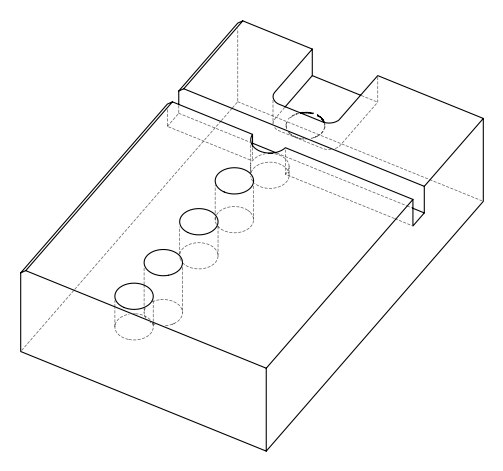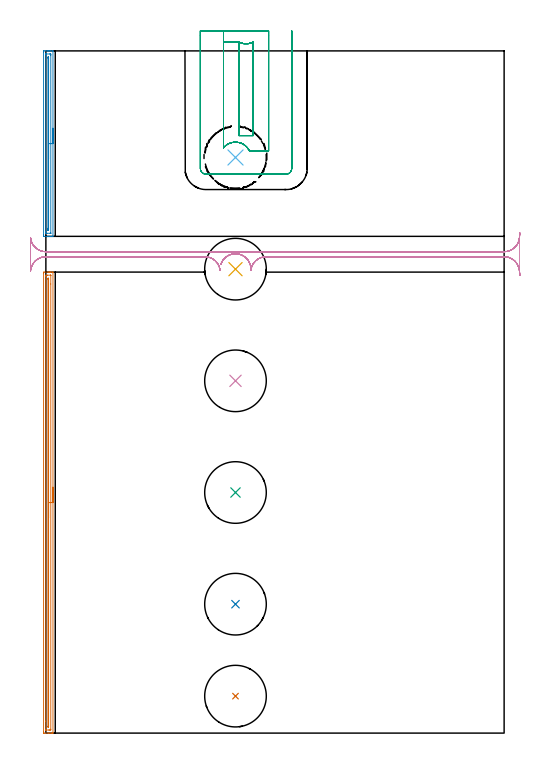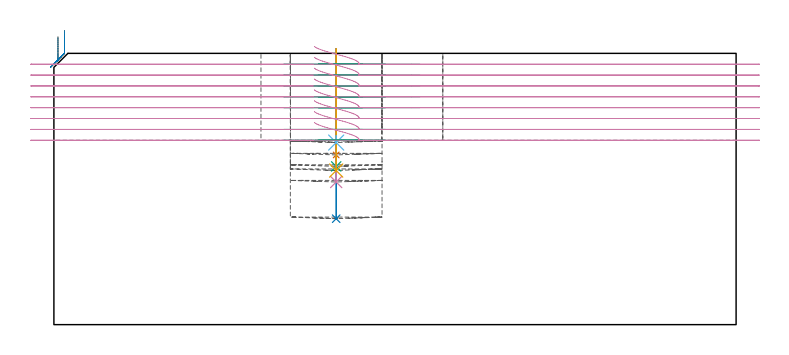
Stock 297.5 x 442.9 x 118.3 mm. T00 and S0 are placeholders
(PLAN: 10 operations, 2 tool changes, 34.5 min)
(1 INDEXABLE_INSERT_DRILL_BLIND_HOLE_FROM_SOLID | STEP1POCKET | NXT0302_035 | 0.19 min | 55044 mm3)
(2 INDEXABLE_INSERT_DRILL_BLIND_HOLE_FROM_SOLID_1 | STEP1POCKET_1 | NXT0302_035 | 0.3 min | 89964 mm3)
(3 INDEXABLE_INSERT_DRILL_BLIND_HOLE_FROM_SOLID_2 | STEP1POCKET_2 | NXT0302_035 | 0.21 min | 61327 mm3)
(4 INDEXABLE_INSERT_DRILL_BLIND_HOLE_FROM_SOLID_3 | STEP1POCKET_3 | NXT0302_035 | 0.23 min | 69868 mm3)
(5 INDEXABLE_INSERT_DRILL_BLIND_HOLE_FROM_SOLID_4 | STEP1POCKET_4 | NXT0302_035 | 0.21 min | 63587 mm3)
(6 INDEXABLE_INSERT_DRILL_BLIND_HOLE_FROM_SOLID_5 | STEP1POCKET_5 | NXT0302_035 | 0.02 min | 48267 mm3)
(7 AREA_MILL | FG_CHAMFER_SURFACE | UGT0205_001 | 7.34 min | 5631 mm3)
(8 AREA_MILL_1 | FG_CHAMFER_SURFACE_1 | UGT0205_001 | 3.05 min | 2316 mm3)
(9 MILL_SLOT | SLOT_PARTIAL_RECTANGULAR | UGT0201_094 | Follow Part, ap 5, ae 75% | 11.08 min | 219919 mm3)
(10 MILL_RECTANGULAR_SLOT | SLOT_RECTANGULAR | UGT0201_094 | Follow Part, ap 5, ae 75% | 11.89 min | 234782 mm3)
(TOOL NXT0302_035 | Index. Insert Drill 40mm [880-D4000L40-05] | D40 PA176 FL200 Z2)
(TOOL UGT0205_001 | Chamfer Mill 20 x 3 x 45 deg. | D20 FL50 Z2)
(TOOL UGT0201_094 | End mill 20 mm | D20 FL38 Z4)
(OP 1 INDEXABLE_INSERT_DRILL_BLIND_HOLE_FROM_SOLID)
G17 G21 G94 G90
T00 M6
G54
G17 G0 G90 X123.1 Y24. S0 M3
G43 Z128.3 H1
G94 G81 G98 Z74. F250. R120.3
G80
M5
M2
(OP 2 INDEXABLE_INSERT_DRILL_BLIND_HOLE_FROM_SOLID_1)
G17 G21 G94 G90
T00 M6
G54
G17 G0 G90 X123.1 Y83.7 S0 M3
G43 Z128.3 H1
G94 G81 G98 Z46.2 F250. R120.3
G80
M5
M2
(OP 3 INDEXABLE_INSERT_DRILL_BLIND_HOLE_FROM_SOLID_2)
G17 G21 G94 G90
T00 M6
G54
G17 G0 G90 X123.1 Y156.2 S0 M3
G43 Z128.3 H1
G94 G81 G98 Z69. F250. R120.3
G80
M5
M2
(OP 4 INDEXABLE_INSERT_DRILL_BLIND_HOLE_FROM_SOLID_3)
G17 G21 G94 G90
T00 M6
G54
G17 G0 G90 X123.1 Y228.7 S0 M3
G43 Z128.3 H1
G94 G81 G98 Z62.2 F250. R120.3
G80
M5
M2
(OP 5 INDEXABLE_INSERT_DRILL_BLIND_HOLE_FROM_SOLID_4)
G17 G21 G94 G90
T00 M6
G54
G17 G0 G90 X123.1 Y301.2 S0 M3
G43 Z128.3 H1
G94 G81 G98 Z67.2 F250. R120.3
G80
M5
M2
(OP 6 INDEXABLE_INSERT_DRILL_BLIND_HOLE_FROM_SOLID_5)
G17 G21 G94 G90
T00 M6
G54
G17 G0 G90 X123.1 Y373.7 S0 M3
G43 Z128.3 H1
G94 G81 G98 Z79.4 F250. R82.4
G80
M5
M2
(OP 7 AREA_MILL)
G17 G21 G94 G90
T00 M6
G54
G17 G0 G90 X4.6 Y159.65 S1061 M3
G43 Z128.3 H0
G94 G1 Y159.612 Z127.428 F250.
Y159.498 Z126.563
Y159.309 Z125.712
Y159.047 Z124.88
Y158.713 Z124.074
Y158.31 Z123.3
Y157.842 Z122.564
Y157.31 Z121.872
Y156.721 Z121.229
Y156.078 Z120.639
Y155.386 Z120.108
Y154.65 Z119.64
Y153.876 Z119.237
Y153.07 Z118.903
Y152.238 Z118.641
Y151.387 Z118.452
Y150.522 Z118.338
Y149.65 Z118.3
Y0.16
X4.594 Y0.01 Z118.293
X4.304 Y0. Z118.003
X3.936 Z117.635
X3.308 Z117.002
X2.114 Z115.811
X1.55 Z115.244
X-1.086 Y0.001 Z112.61
X-1.311 Y0.004 Z112.385
X-1.491 Y0.01 Z112.205
X-1.496 Y0.19 Z112.202
X-1.499 Y0.606 Z112.201
Y298.694
X-1.496 Y299.11 Z112.202
X-1.491 Y299.29 Z112.205
X-1.086 Y299.3 Z112.61
X1.55 Z115.244
X2.115 Z115.811
X2.429 Z116.125
X2.993 Z116.689
X3.308 Z117.002
X4.305 Z118.004
X4.594 Y299.29 Z118.293
X4.6 Y299.14 Z118.3
Y149.65
X3.186 Z116.886
X3.185 Y2.515 Z116.885
X3.184 Y2.391 Z116.884
X3.179 Y2.016 Z116.879
X2.809 Y2.005 Z116.509
X2.429 Y2.002 Z116.129
X1.935 Y2. Z115.635
X-0.007 Y2.001 Z113.693
X-0.036 Y2.003 Z113.664
X-0.065 Y2.009 Z113.635
X-0.079 Y2.014 Z113.621
X-0.08 Y2.036 Z113.62
X-0.085 Y2.266 Z113.615
X-0.086 Y7.734 Z113.614
X-0.085 Y296.785 Z113.615
X-0.084 Y296.909 Z113.616
X-0.079 Y297.284 Z113.621
X0.291 Y297.295 Z113.991
X0.671 Y297.298 Z114.371
X1.165 Y297.3 Z114.865
X3.107 Y297.299 Z116.807
X3.136 Y297.297 Z116.836
X3.165 Y297.291 Z116.865
X3.179 Y297.286 Z116.879
X3.18 Y297.264 Z116.88
X3.185 Y297.034 Z116.885
X3.186 Y291.563 Z116.886
Y149.65
X1.772 Z115.472
X1.771 Y4.843 Z115.471
X1.769 Y4.176 Z115.469
X1.767 Y4.064 Z115.467
X1.765 Y4.016 Z115.465
X1.715 Y4.008 Z115.415
X1.55 Y4.005 Z115.25
X1.377 Y4.008 Z115.077
X1.335 Y4.011 Z115.035
X1.333 Y4.042 Z115.033
X1.33 Y4.101 Z115.03
X1.329 Y4.176 Z115.029
Y4.401
Y294.457
X1.331 Y295.124 Z115.031
X1.333 Y295.236 Z115.033
X1.335 Y295.284 Z115.035
X1.385 Y295.292 Z115.085
X1.55 Y295.295 Z115.25
X1.723 Y295.292 Z115.423
X1.765 Y295.289 Z115.465
X1.767 Y295.258 Z115.467
X1.77 Y295.199 Z115.47
X1.771 Y295.124 Z115.471
Y294.899
X1.772 Y149.65 Z115.472
Y148.778 Z115.51
Y147.914 Z115.623
Y147.062 Z115.812
Y146.23 Z116.075
Y145.424 Z116.408
Y144.65 Z116.811
Y143.914 Z117.28
Y143.222 Z117.811
Y142.579 Z118.4
Y141.99 Z119.044
Y141.459 Z119.736
Y140.99 Z120.472
Y140.587 Z121.245
Y140.253 Z122.051
Y139.991 Z122.883
Y139.802 Z123.735
Y139.688 Z124.6
Y139.65 Z125.472
G0 Z128.3
M5
M2
(OP 8 AREA_MILL_1)
G17 G21 G94 G90
T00 M6
G54
G17 G0 G90 X4.6 Y392.7 S1061 M3
G43 Z128.3 H0
G94 G1 Y392.662 Z127.428 F250.
Y392.548 Z126.563
Y392.359 Z125.712
Y392.097 Z124.88
Y391.763 Z124.074
Y391.36 Z123.3
Y390.892 Z122.564
Y390.36 Z121.872
Y389.771 Z121.229
Y389.128 Z120.639
Y388.436 Z120.108
Y387.7 Z119.64
Y386.926 Z119.237
Y386.12 Z118.903
Y385.288 Z118.641
Y384.437 Z118.452
Y383.572 Z118.338
Y382.7 Z118.3
Y322.626
X4.594 Y322.51 Z118.292
X4.366 Y322.5 Z118.064
X3.689 Z117.388
X2.926 Z116.625
X2.429 Z116.125
X2.18 Z115.877
X1.55 Z115.247
X1.301 Z114.999
X0.671 Z114.365
X-1.086 Y322.501 Z112.609
X-1.31 Y322.504 Z112.385
X-1.491 Y322.51 Z112.205
X-1.495 Y322.657 Z112.202
X-1.499 Y323.071 Z112.201
X-1.5 Y323.49 Z112.2
Y441.858
X-1.499 Y442.329 Z112.201
X-1.495 Y442.743 Z112.202
X-1.491 Y442.89 Z112.205
X-1.086 Y442.9 Z112.609
X0.671 Z114.365
X1.301 Z114.999
X1.55 Z115.247
X2.18 Z115.877
X2.429 Z116.125
X2.926 Z116.625
X4.367 Y442.899 Z118.066
X4.594 Y442.89 Z118.292
X4.6 Y442.774 Z118.3
Y382.7
X3.186 Z116.886
X3.185 Y324.659 Z116.885
X3.184 Y324.564 Z116.884
X3.182 Y324.517 Z116.882
X3.18 Y324.513 Z116.88
X3.167 Y324.508 Z116.867
X3.122 Y324.504 Z116.822
X2.775 Y324.501 Z116.475
X0.671 Z114.371
X0.135 Y324.504 Z113.835
X-0.014 Y324.51 Z113.686
X-0.079 Y324.523 Z113.621
X-0.083 Y324.725 Z113.617
X-0.085 Y324.851 Z113.615
X-0.086 Y325.618 Z113.614
X-0.085 Y440.741 Z113.615
X-0.084 Y440.837 Z113.616
X-0.082 Y440.883 Z113.618
X-0.08 Y440.888 Z113.62
X-0.067 Y440.892 Z113.633
X-0.022 Y440.896 Z113.678
X0.325 Y440.9 Z114.025
X2.429 Y440.899 Z116.129
X2.965 Y440.896 Z116.665
X3.114 Y440.89 Z116.814
X3.179 Y440.877 Z116.879
X3.183 Y440.675 Z116.883
X3.185 Y440.549 Z116.885
X3.186 Y439.782 Z116.886
Y382.7
X1.772 Z115.472
X1.771 Y327.297 Z115.471
X1.766 Y326.631 Z115.466
X1.765 Y326.527 Z115.465
X1.671 Y326.508 Z115.371
X1.55 Y326.505 Z115.25
X1.421 Y326.507 Z115.121
X1.341 Y326.51 Z115.041
X1.335 Y326.558 Z115.035
X1.333 Y326.631 Z115.033
X1.33 Y326.854 Z115.03
X1.329 Y327.521 Z115.029
X1.328 Y327.745 Z115.028
X1.329 Y438.103 Z115.029
X1.334 Y438.769 Z115.034
X1.335 Y438.873 Z115.035
X1.429 Y438.892 Z115.129
X1.55 Y438.895 Z115.25
X1.679 Y438.893 Z115.379
X1.759 Y438.89 Z115.459
X1.765 Y438.843 Z115.465
X1.767 Y438.769 Z115.467
X1.77 Y438.546 Z115.47
X1.771 Y437.879 Z115.471
X1.772 Y437.655 Z115.472
Y382.7
Y381.828 Z115.51
Y380.964 Z115.623
Y380.112 Z115.812
Y379.28 Z116.075
Y378.474 Z116.408
Y377.7 Z116.811
Y376.964 Z117.28
Y376.272 Z117.811
Y375.629 Z118.4
Y375.04 Z119.044
Y374.509 Z119.736
Y374.04 Z120.472
Y373.637 Z121.245
Y373.303 Z122.051
Y373.041 Z122.883
Y372.852 Z123.735
Y372.738 Z124.6
Y372.7 Z125.472
G0 Z128.3
M5
M2
(OP 9 MILL_SLOT)
G17 G21 G94 G90
T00 M6
G54
G17 G0 G90 X115.3 Y455.9 S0 M3
G43 Z128.3 H0
Z113.562
G94 G1 Y452.9 F250.
Y448.616 F500.
X125.3
G3 X134.6 Y448.616 R10.
G1 Y387.9
X125.3
Y448.616
X115.3
Y379.948
G2 X118.263 Y382.448 R10.027
X120.574 Y383.37 R10.02
X130.537 Y380.377 R10.016
X132.169 Y377.9 R10.008
G1 X144.6
Y452.9
Y455.9 F250.
X100.3
Y452.9
Y366.5 F500.
G3 X103.9 Y362.9 R3.6
G1 X156.
G3 X159.6 Y366.5 R3.6
G1 Y452.9
Y455.9 F250.
G0 X115.3 Z108.825
G1 Y452.9
Y448.616 F500.
X125.3
G3 X134.6 Y448.616 R10.
G1 Y387.9
X125.3
Y448.616
X115.3
Y379.948
G2 X118.263 Y382.448 R10.027
X125.564 Y383.389 R10.02
X127.156 Y382.837 R9.996
X132.169 Y377.9 R10.008
G1 X144.6
Y452.9
Y455.9 F250.
X100.3
Y452.9
Y366.5 F500.
G3 X103.9 Y362.9 R3.6
G1 X156.
G3 X159.6 Y366.5 R3.6
G1 Y452.9
Y455.9 F250.
G0 X115.3 Z104.087
G1 Y452.9
Y448.616 F500.
X125.3
G3 X134.6 Y448.616 R10.
G1 Y387.9
X125.3
Y448.616
X115.3
Y379.948
G2 X119.087 Y382.856 R10.027
X131.476 Y379.157 R9.996
G1 X131.5 Y379.119
G2 X132.172 Y377.9 R9.994
G1 X144.6
Y452.9
Y455.9 F250.
X100.3
Y452.9
Y366.5 F500.
G3 X103.9 Y362.9 R3.6
G1 X156.
G3 X159.6 Y366.5 R3.6
G1 Y452.9
Y455.9 F250.
G0 X115.3 Z99.35
G1 Y452.9
Y448.616 F500.
X125.3
G3 X134.6 Y448.616 R10.
G1 Y387.9
X125.3
Y448.616
X115.3
Y379.948
G2 X118.249 Y382.44 R10.027
X125.633 Y383.371 R10.02
X127.052 Y382.883 R9.996
X132.169 Y377.9 R10.008
G1 X144.6
Y452.9
Y455.9 F250.
X100.3
Y452.9
Y366.5 F500.
G3 X103.9 Y362.9 R3.6
G1 X156.
G3 X159.6 Y366.5 R3.6
G1 Y452.9
Y455.9 F250.
G0 X115.3 Z94.612
G1 Y452.9
Y448.616 F500.
X125.3
G3 X134.6 Y448.616 R10.
G1 Y387.9
X125.3
Y448.616
X115.3
Y379.948
G2 X118.249 Y382.44 R10.027
X125.56 Y383.39 R10.02
X127.15 Y382.84 R9.996
X132.169 Y377.9 R10.008
G1 X144.6
Y452.9
Y455.9 F250.
X100.3
Y452.9
Y366.5 F500.
G3 X103.9 Y362.9 R3.6
G1 X156.
G3 X159.6 Y366.5 R3.6
G1 Y452.9
Y455.9 F250.
G0 X115.3 Z89.875
G1 Y452.9
Y448.616 F500.
X125.3
G3 X134.6 Y448.616 R10.
G1 Y387.9
X125.3
Y448.616
X115.3
Y379.948
G2 X119.087 Y382.856 R10.027
X131.494 Y379.129 R9.996
G1 X131.561 Y379.023
G2 X132.172 Y377.9 R9.994
G1 X144.6
Y452.9
Y455.9 F250.
X100.3
Y452.9
Y366.5 F500.
G3 X103.9 Y362.9 R3.6
G1 X156.
G3 X159.6 Y366.5 R3.6
G1 Y452.9
Y455.9 F250.
G0 X115.3 Z85.137
G1 Y452.9
Y448.616 F500.
X125.3
G3 X134.6 Y448.616 R10.
G1 Y387.9
X125.3
Y448.616
X115.3
Y379.946
G2 X125.675 Y383.36 R10.012
X127.06 Y382.879 R9.996
X132.169 Y377.9 R10.009
G1 X144.6
Y452.9
Y455.9 F250.
X100.3
Y452.9
Y366.5 F500.
G3 X103.9 Y362.9 R3.6
G1 X156.
G3 X159.6 Y366.5 R3.6
G1 Y452.9
Y455.9 F250.
G0 X115.3 Z80.4
G1 Y452.9
Y448.616 F500.
X125.3
G3 X134.6 Y448.616 R10.
G1 Y387.9
X125.3
Y448.616
X115.3
Y379.946
G2 X126.203 Y383.204 R10.012
X126.925 Y382.937 R10.009
X132.168 Y377.9 R10.011
G1 X144.6
Y452.9
Y455.9 F250.
X100.3
Y452.9
Y366.5 F500.
G3 X103.9 Y362.9 R3.6
G1 X156.
G3 X159.6 Y366.5 R3.6
G1 Y452.9
Y455.9 F250.
G0 Z128.3
M5
M2
(OP 10 MILL_RECTANGULAR_SLOT)
G17 G21 G94 G90
T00 M6
G54
G17 G0 G90 X307.702 Y324.717 S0 M3
G43 Z128.3 H0
Z113.562
G94 G1 X307.47 Y321.726 F250.
G2 X297.5 Y312.5 R10. F500.
G1 X0.
G2 X-9.91 Y321.161 R10.
G1 X-9.94 Y321.164
G3 X-10. Y320.068 R10.
G1 Y301.742
G3 X-9.939 Y300.641 R10.
G1 X-9.909 Y300.644
G2 X0. Y309.3 R10.
G1 X103.19
G2 X113.11 Y300.564 R10.
G0 X113.606 Y304.343 Z121.3
G1 X113.655 Y304.516 Z121.252 F250.
X114.115 Y305.613 Z120.933
X114.702 Y306.647 Z120.615
X115.407 Y307.604 Z120.296
X116.22 Y308.471 Z119.977
X117.131 Y309.236 Z119.659
X118.126 Y309.887 Z119.34
X119.191 Y310.415 Z119.022
X120.311 Y310.814 Z118.703
X121.47 Y311.076 Z118.385
X122.653 Y311.2 Z118.066
X123.1 Z117.946
X123.547 Z117.826
X124.73 Y311.076 Z117.508
X125.889 Y310.814 Z117.189
X127.009 Y310.415 Z116.871
X128.074 Y309.887 Z116.552
X129.069 Y309.236 Z116.233
X129.98 Y308.471 Z115.915
X130.793 Y307.604 Z115.596
X131.498 Y306.647 Z115.278
X132.085 Y305.613 Z114.959
X132.545 Y304.516 Z114.641
X132.871 Y303.373 Z114.322
X133.06 Y302.199 Z114.004
X133.108 Y301.011 Z113.685
X133.08 Y300.565 Z113.565
X133.09 Y300.564 Z113.562
G2 X143.01 Y309.3 R10. F500.
G1 X297.5
G2 X307.47 Y300.074 R10.
G1 X307.702 Y297.083 F250.
G0 Z128.3
X113.606 Y304.343
Z116.562
G1 X113.655 Y304.516 Z116.514
X114.115 Y305.613 Z116.196
X114.702 Y306.647 Z115.877
X115.407 Y307.604 Z115.558
X116.22 Y308.471 Z115.24
X117.131 Y309.236 Z114.921
X118.126 Y309.887 Z114.603
X119.191 Y310.415 Z114.284
X120.311 Y310.814 Z113.966
X121.47 Y311.076 Z113.647
X122.653 Y311.2 Z113.329
X123.1 Z113.209
X123.547 Z113.089
X124.73 Y311.076 Z112.77
X125.889 Y310.814 Z112.452
X127.009 Y310.415 Z112.133
X128.074 Y309.887 Z111.815
X129.069 Y309.235 Z111.496
X129.98 Y308.471 Z111.177
X130.793 Y307.604 Z110.859
X131.498 Y306.647 Z110.54
X132.085 Y305.613 Z110.222
X132.545 Y304.516 Z109.903
X132.871 Y303.373 Z109.585
X133.06 Y302.199 Z109.266
X133.108 Y301.011 Z108.947
X133.08 Y300.565 Z108.828
X133.09 Y300.564 Z108.825
G2 X143.01 Y309.3 R10. F500.
G1 X297.5
G2 X307.49 Y299.747 R10.
G1 X307.5
Y322.053
X307.49
G2 X297.5 Y312.5 R10.
G1 X0.
G2 X-9.97 Y321.726 R10.
G1 X-10.
Y300.074
X-9.97
G2 X0. Y309.3 R10.
G1 X103.19
G2 X113.11 Y300.564 R10.
G0 Z128.3
X307.702 Y324.717
Z104.087
G1 X307.47 Y321.726 F250.
G2 X297.5 Y312.5 R10. F500.
G1 X0.
G2 X-9.97 Y321.726 R10.
G1 X-10.
Y300.074
X-9.97
G2 X0. Y309.3 R10.
G1 X103.19
G2 X113.11 Y300.564 R10.
G0 X113.606 Y304.343 Z111.825
G1 X113.655 Y304.516 Z111.777 F250.
X114.115 Y305.613 Z111.458
X114.702 Y306.647 Z111.14
X115.407 Y307.604 Z110.821
X116.22 Y308.471 Z110.502
X117.131 Y309.236 Z110.184
X118.126 Y309.887 Z109.865
X119.191 Y310.415 Z109.547
X120.311 Y310.814 Z109.228
X121.47 Y311.076 Z108.91
X122.653 Y311.2 Z108.591
X123.1 Z108.471
X123.547 Z108.351
X124.73 Y311.076 Z108.033
X125.889 Y310.814 Z107.714
X127.009 Y310.415 Z107.396
X128.074 Y309.887 Z107.077
X129.069 Y309.235 Z106.758
X129.98 Y308.471 Z106.44
X130.793 Y307.604 Z106.121
X131.498 Y306.647 Z105.803
X132.085 Y305.613 Z105.484
X132.545 Y304.516 Z105.166
X132.871 Y303.373 Z104.847
X133.06 Y302.199 Z104.529
X133.108 Y301.011 Z104.21
X133.08 Y300.565 Z104.09
X133.09 Y300.564 Z104.087
G2 X143.01 Y309.3 R10. F500.
G1 X297.5
G2 X307.47 Y300.074 R10.
G1 X307.702 Y297.083 F250.
G0 Y324.717 Z99.35
G1 X307.47 Y321.726
G2 X297.5 Y312.5 R10. F500.
G1 X0.
G2 X-9.97 Y321.726 R10.
G1 X-10.
Y300.074
X-9.97
G2 X0. Y309.3 R10.
G1 X103.19
G2 X113.11 Y300.564 R10.
G0 X113.606 Y304.343 Z107.087
G1 X113.655 Y304.516 Z107.039 F250.
X114.115 Y305.613 Z106.721
X114.702 Y306.647 Z106.402
X115.407 Y307.604 Z106.084
X116.22 Y308.471 Z105.765
X117.131 Y309.236 Z105.446
X118.126 Y309.887 Z105.128
X119.191 Y310.415 Z104.809
X120.311 Y310.814 Z104.491
X121.47 Y311.076 Z104.172
X122.653 Y311.2 Z103.854
X123.1 Z103.734
X123.547 Z103.614
X124.73 Y311.076 Z103.295
X125.889 Y310.814 Z102.977
X127.009 Y310.415 Z102.658
X128.074 Y309.887 Z102.34
X129.069 Y309.235 Z102.021
X129.98 Y308.471 Z101.702
X130.793 Y307.604 Z101.384
X131.498 Y306.647 Z101.065
X132.085 Y305.613 Z100.747
X132.545 Y304.516 Z100.428
X132.871 Y303.373 Z100.11
X133.06 Y302.199 Z99.791
X133.108 Y301.011 Z99.472
X133.08 Y300.565 Z99.353
X133.09 Y300.564 Z99.35
G2 X143.01 Y309.3 R10. F500.
G1 X297.5
G2 X307.47 Y300.074 R10.
G1 X307.702 Y297.083 F250.
G0 Y324.717 Z94.612
G1 X307.47 Y321.726
G2 X297.5 Y312.5 R10. F500.
G1 X0.
G2 X-9.97 Y321.726 R10.
G1 X-10.
Y300.074
X-9.97
G2 X0. Y309.3 R10.
G1 X103.19
G2 X113.11 Y300.564 R10.
G0 X113.606 Y304.343 Z102.35
G1 X113.655 Y304.516 Z102.302 F250.
X114.115 Y305.613 Z101.983
X114.702 Y306.647 Z101.665
X115.407 Y307.604 Z101.346
X116.22 Y308.471 Z101.027
X117.131 Y309.236 Z100.709
X118.126 Y309.887 Z100.39
X119.191 Y310.415 Z100.072
X120.311 Y310.814 Z99.753
X121.47 Y311.076 Z99.435
X122.653 Y311.2 Z99.116
X123.1 Z98.996
X123.547 Z98.876
X124.73 Y311.076 Z98.558
X125.889 Y310.814 Z98.239
X127.009 Y310.415 Z97.921
X128.074 Y309.887 Z97.602
X129.069 Y309.235 Z97.284
X129.98 Y308.471 Z96.965
X130.793 Y307.604 Z96.646
X131.498 Y306.647 Z96.328
X132.085 Y305.613 Z96.009
X132.545 Y304.516 Z95.691
X132.871 Y303.373 Z95.372
X133.06 Y302.199 Z95.054
X133.108 Y301.011 Z94.735
X133.08 Y300.565 Z94.615
X133.09 Y300.564 Z94.612
G2 X143.01 Y309.3 R10. F500.
G1 X297.5
G2 X307.47 Y300.074 R10.
G1 X307.702 Y297.083 F250.
G0 Y324.717 Z89.875
G1 X307.47 Y321.726
G2 X297.5 Y312.5 R10. F500.
G1 X0.
G2 X-9.97 Y321.726 R10.
G1 X-10.
Y300.074
X-9.97
G2 X0. Y309.3 R10.
G1 X103.19
G2 X113.11 Y300.564 R10.
G0 X113.606 Y304.343 Z97.612
G1 X113.655 Y304.516 Z97.564 F250.
X114.115 Y305.613 Z97.246
X114.702 Y306.647 Z96.927
X115.407 Y307.604 Z96.609
X116.22 Y308.471 Z96.29
X117.131 Y309.236 Z95.971
X118.126 Y309.887 Z95.653
X119.191 Y310.415 Z95.334
X120.311 Y310.814 Z95.016
X121.47 Y311.076 Z94.697
X122.653 Y311.2 Z94.379
X123.1 Z94.259
X123.547 Z94.139
X124.73 Y311.076 Z93.82
X125.889 Y310.814 Z93.502
X127.009 Y310.415 Z93.183
X128.074 Y309.887 Z92.865
X129.069 Y309.235 Z92.546
X129.98 Y308.471 Z92.227
X130.793 Y307.604 Z91.909
X131.498 Y306.647 Z91.59
X132.085 Y305.613 Z91.272
X132.545 Y304.516 Z90.953
X132.871 Y303.373 Z90.635
X133.06 Y302.199 Z90.316
X133.108 Y301.011 Z89.998
X133.08 Y300.565 Z89.878
X133.09 Y300.564 Z89.875
G2 X143.01 Y309.3 R10. F500.
G1 X297.5
G2 X307.47 Y300.074 R10.
G1 X307.702 Y297.083 F250.
G0 Y324.717 Z85.137
G1 X307.47 Y321.726
G2 X297.5 Y312.5 R10. F500.
G1 X0.
G2 X-9.97 Y321.726 R10.
G1 X-10.
Y300.074
X-9.97
G2 X0. Y309.3 R10.
G1 X103.19
G2 X113.11 Y300.564 R10.
G0 X113.606 Y304.343 Z92.875
G1 X113.655 Y304.516 Z92.827 F250.
X114.115 Y305.613 Z92.508
X114.702 Y306.647 Z92.19
X115.407 Y307.604 Z91.871
X116.22 Y308.471 Z91.552
X117.131 Y309.236 Z91.234
X118.126 Y309.887 Z90.915
X119.191 Y310.415 Z90.597
X120.311 Y310.814 Z90.278
X121.47 Y311.076 Z89.96
X122.653 Y311.2 Z89.641
X123.1 Z89.521
X123.547 Z89.401
X124.73 Y311.076 Z89.083
X125.889 Y310.814 Z88.764
X127.009 Y310.415 Z88.446
X128.074 Y309.887 Z88.127
X129.069 Y309.235 Z87.809
X129.98 Y308.471 Z87.49
X130.793 Y307.604 Z87.171
X131.498 Y306.647 Z86.853
X132.085 Y305.613 Z86.534
X132.545 Y304.516 Z86.216
X132.871 Y303.373 Z85.897
X133.06 Y302.199 Z85.579
X133.108 Y301.011 Z85.26
X133.08 Y300.565 Z85.14
X133.09 Y300.564 Z85.137
G2 X143.01 Y309.3 R10. F500.
G1 X297.5
G2 X307.47 Y300.074 R10.
G1 X307.702 Y297.083 F250.
G0 Y324.717 Z80.4
G1 X307.47 Y321.726
G2 X297.5 Y312.5 R10. F500.
G1 X0.
G2 X-9.97 Y321.726 R10.
G1 X-10.
Y300.074
X-9.97
G2 X0. Y309.3 R10.
G1 X103.19
G2 X113.11 Y300.564 R10.
G0 X113.606 Y304.343 Z88.137
G1 X113.655 Y304.516 Z88.089 F250.
X114.115 Y305.613 Z87.771
X114.702 Y306.647 Z87.452
X115.407 Y307.604 Z87.134
X116.22 Y308.471 Z86.815
X117.131 Y309.236 Z86.496
X118.126 Y309.887 Z86.178
X119.191 Y310.415 Z85.859
X120.311 Y310.814 Z85.541
X121.47 Y311.076 Z85.222
X122.653 Y311.2 Z84.904
X123.1 Z84.784
X123.547 Z84.664
X124.73 Y311.076 Z84.345
X125.889 Y310.814 Z84.027
X127.009 Y310.415 Z83.708
X128.074 Y309.887 Z83.39
X129.069 Y309.235 Z83.071
X129.98 Y308.471 Z82.752
X130.793 Y307.604 Z82.434
X131.498 Y306.647 Z82.115
X132.085 Y305.613 Z81.797
X132.545 Y304.516 Z81.478
X132.871 Y303.373 Z81.16
X133.06 Y302.199 Z80.841
X133.108 Y301.011 Z80.523
X133.08 Y300.565 Z80.403
X133.09 Y300.564 Z80.4
G2 X143.01 Y309.3 R10. F500.
G1 X297.5
G2 X307.47 Y300.074 R10.
G1 X307.702 Y297.083 F250.
G0 Z128.3
M5
M2
